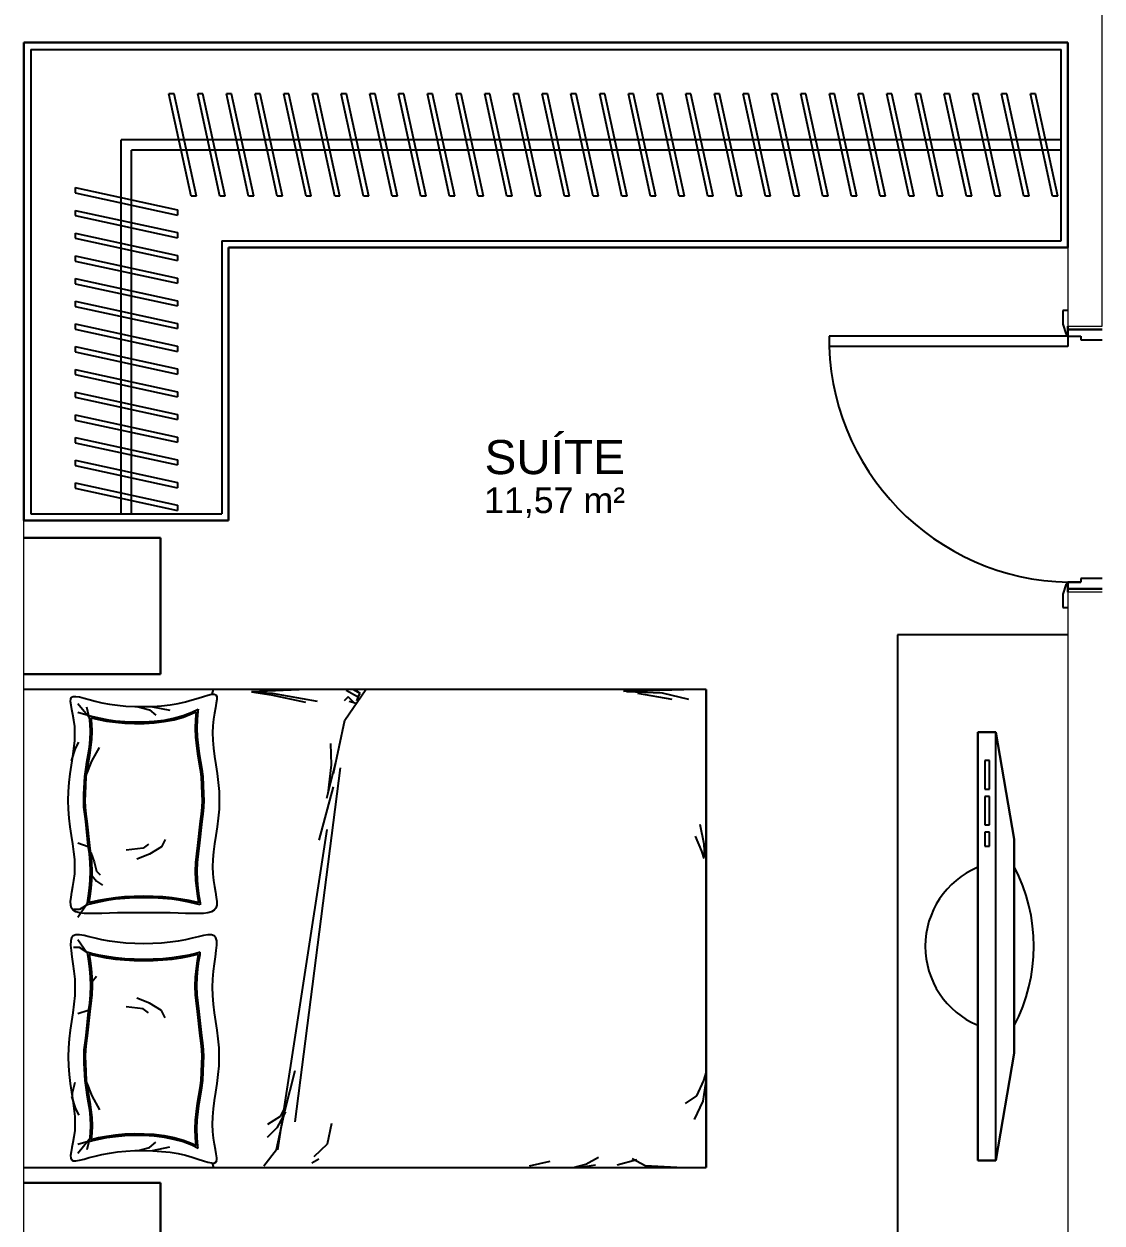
# Model space of a CAD drawing. Header units: centimetres. Extents: x -10.6 to 24.4, y 0 to 16.9.
# Drawn here: x 15.66 to 18.82, y 2.062 to 5.575 of the extents above; entities that cross this region are included whole.
import ezdxf

# ---------------------------------------------------------------- set-up
doc = ezdxf.new("R2010")
doc.units = ezdxf.units.CM
doc.styles.add('Arial', font='arial.ttf', dxfattribs={"height": 7.5})
doc.styles.add('Arial_1', font='arial.ttf', dxfattribs={"height": 10})

msp = doc.modelspace()

# ---------------------------------------------------------------- linework, layer by layer
at = {"lineweight": 20}
for p, q in [((18.82, 4.69), (18.82, 5.62)), ((18.72, 4.92), (18.72, 4.69)), ((18.72, 4.69), (18.82, 4.69)), ((15.66, 1.74), (15.66, 4.12)), ((18.72, 3.91), (18.72, 1.74)), ((18.82, 3.91), (18.72, 3.91))]:
    msp.add_line(p, q, dxfattribs=at)
for p, q in [((15.66, 5.52), (18.72, 5.52)), ((15.66, 4.12), (15.66, 5.52)), ((15.66, 5.52), (15.66, 4.12)), ((18.72, 5.52), (15.66, 5.52)), ((18.72, 5.52), (15.66, 5.52)), ((15.66, 5.52), (15.66, 4.12)), ((18.72, 5.52), (18.72, 4.92)), ((18.72, 4.92), (18.72, 5.52)), ((18.72, 4.92), (18.72, 5.52)), ((15.68, 5.5), (18.7, 5.5)), ((15.68, 5.5), (15.68, 4.14)), ((18.7, 4.94), (18.7, 5.5)), ((16.1, 5.37), (16.085, 5.37)), ((16.15, 5.07), (16.085, 5.37)), ((16.1654, 5.07), (16.1, 5.37)), ((16.1842, 5.37), (16.1692, 5.37)), ((16.2342, 5.07), (16.1692, 5.37)), ((16.2495, 5.07), (16.1842, 5.37)), ((16.2683, 5.37), (16.2533, 5.37)), ((16.3183, 5.07), (16.2533, 5.37)), ((16.3337, 5.07), (16.2683, 5.37)), ((16.3525, 5.37), (16.3375, 5.37)), ((16.4025, 5.07), (16.3375, 5.37)), ((16.4179, 5.07), (16.3525, 5.37)), ((16.4367, 5.37), (16.4217, 5.37)), ((16.4867, 5.07), (16.4217, 5.37)), ((16.502, 5.07), (16.4367, 5.37)), ((16.5208, 5.37), (16.5058, 5.37)), ((16.5708, 5.07), (16.5058, 5.37)), ((16.5862, 5.07), (16.5208, 5.37)), ((16.605, 5.37), (16.59, 5.37)), ((16.655, 5.07), (16.59, 5.37)), ((16.6704, 5.07), (16.605, 5.37)), ((16.6892, 5.37), (16.6742, 5.37)), ((16.7392, 5.07), (16.6742, 5.37)), ((16.7545, 5.07), (16.6892, 5.37)), ((16.7733, 5.37), (16.7583, 5.37)), ((16.8233, 5.07), (16.7583, 5.37)), ((16.8387, 5.07), (16.7733, 5.37)), ((16.8575, 5.37), (16.8425, 5.37)), ((16.9075, 5.07), (16.8425, 5.37)), ((16.9229, 5.07), (16.8575, 5.37)), ((16.9417, 5.37), (16.9267, 5.37)), ((16.9917, 5.07), (16.9267, 5.37)), ((17.007, 5.07), (16.9417, 5.37)), ((17.0258, 5.37), (17.0108, 5.37)), ((17.0758, 5.07), (17.0108, 5.37)), ((17.0912, 5.07), (17.0258, 5.37)), ((17.11, 5.37), (17.095, 5.37)), ((17.16, 5.07), (17.095, 5.37)), ((17.1754, 5.07), (17.11, 5.37)), ((17.1942, 5.37), (17.1792, 5.37)), ((17.2442, 5.07), (17.1792, 5.37)), ((17.2595, 5.07), (17.1942, 5.37)), ((17.2783, 5.37), (17.2633, 5.37)), ((17.3283, 5.07), (17.2633, 5.37)), ((17.3437, 5.07), (17.2783, 5.37)), ((17.3625, 5.37), (17.3475, 5.37)), ((17.4125, 5.07), (17.3475, 5.37)), ((17.4279, 5.07), (17.3625, 5.37)), ((17.4467, 5.37), (17.4317, 5.37)), ((17.4967, 5.07), (17.4317, 5.37)), ((17.512, 5.07), (17.4467, 5.37)), ((17.5308, 5.37), (17.5158, 5.37)), ((17.5808, 5.07), (17.5158, 5.37)), ((17.5962, 5.07), (17.5308, 5.37)), ((17.615, 5.37), (17.6, 5.37)), ((17.665, 5.07), (17.6, 5.37)), ((17.6804, 5.07), (17.615, 5.37)), ((17.6992, 5.37), (17.6842, 5.37)), ((17.7492, 5.07), (17.6842, 5.37)), ((17.7645, 5.07), (17.6992, 5.37)), ((17.7833, 5.37), (17.7683, 5.37)), ((17.8333, 5.07), (17.7683, 5.37)), ((17.8487, 5.07), (17.7833, 5.37)), ((17.8675, 5.37), (17.8525, 5.37)), ((17.9175, 5.07), (17.8525, 5.37)), ((17.9329, 5.07), (17.8675, 5.37)), ((17.9517, 5.37), (17.9367, 5.37)), ((18.0017, 5.07), (17.9367, 5.37)), ((18.017, 5.07), (17.9517, 5.37)), ((18.0358, 5.37), (18.0208, 5.37)), ((18.0858, 5.07), (18.0208, 5.37)), ((18.1012, 5.07), (18.0358, 5.37)), ((18.12, 5.37), (18.105, 5.37)), ((18.17, 5.07), (18.105, 5.37)), ((18.1854, 5.07), (18.12, 5.37)), ((18.2042, 5.37), (18.1892, 5.37)), ((18.2542, 5.07), (18.1892, 5.37)), ((18.2695, 5.07), (18.2042, 5.37)), ((18.2883, 5.37), (18.2733, 5.37)), ((18.3383, 5.07), (18.2733, 5.37)), ((18.3537, 5.07), (18.2883, 5.37)), ((18.3725, 5.37), (18.3575, 5.37)), ((18.4225, 5.07), (18.3575, 5.37)), ((18.4379, 5.07), (18.3725, 5.37)), ((18.4567, 5.37), (18.4417, 5.37)), ((18.5067, 5.07), (18.4417, 5.37)), ((18.522, 5.07), (18.4567, 5.37)), ((18.5408, 5.37), (18.5258, 5.37)), ((18.5908, 5.07), (18.5258, 5.37)), ((18.6062, 5.07), (18.5408, 5.37)), ((18.625, 5.37), (18.61, 5.37)), ((18.675, 5.07), (18.61, 5.37)), ((18.6904, 5.07), (18.625, 5.37)), ((18.7, 5.235), (15.945, 5.235)), ((15.945, 4.14), (15.945, 5.235)), ((15.975, 4.14), (15.975, 5.205)), ((18.7, 5.205), (15.975, 5.205)), ((15.8098, 5.0954), (15.8098, 5.08)), ((15.8098, 5.0954), (16.1098, 5.03)), ((15.8098, 5.08), (16.1098, 5.015)), ((16.1654, 5.07), (16.15, 5.07)), ((16.2495, 5.07), (16.2342, 5.07)), ((16.3337, 5.07), (16.3183, 5.07)), ((16.4179, 5.07), (16.4025, 5.07)), ((16.502, 5.07), (16.4867, 5.07)), ((16.5862, 5.07), (16.5708, 5.07)), ((16.6704, 5.07), (16.655, 5.07)), ((16.7545, 5.07), (16.7392, 5.07)), ((16.8387, 5.07), (16.8233, 5.07)), ((16.9229, 5.07), (16.9075, 5.07)), ((17.007, 5.07), (16.9917, 5.07)), ((17.0912, 5.07), (17.0758, 5.07)), ((17.1754, 5.07), (17.16, 5.07)), ((17.2595, 5.07), (17.2442, 5.07)), ((17.3437, 5.07), (17.3283, 5.07)), ((17.4279, 5.07), (17.4125, 5.07)), ((17.512, 5.07), (17.4967, 5.07)), ((17.5962, 5.07), (17.5808, 5.07)), ((17.6804, 5.07), (17.665, 5.07)), ((17.7645, 5.07), (17.7492, 5.07)), ((17.8487, 5.07), (17.8333, 5.07)), ((17.9329, 5.07), (17.9175, 5.07)), ((18.017, 5.07), (18.0017, 5.07)), ((18.1012, 5.07), (18.0858, 5.07)), ((18.1854, 5.07), (18.17, 5.07)), ((18.2695, 5.07), (18.2542, 5.07)), ((18.3537, 5.07), (18.3383, 5.07)), ((18.4379, 5.07), (18.4225, 5.07)), ((18.522, 5.07), (18.5067, 5.07)), ((18.6062, 5.07), (18.5908, 5.07)), ((18.6904, 5.07), (18.675, 5.07)), ((15.8098, 5.0288), (15.8098, 5.0135)), ((15.8098, 5.0288), (16.1098, 4.9635)), ((16.1098, 5.03), (16.1098, 5.015)), ((15.8098, 5.0135), (16.1098, 4.9485)), ((15.8098, 4.9623), (15.8098, 4.9469)), ((15.8098, 4.9623), (16.1098, 4.8969)), ((16.1098, 4.9635), (16.1098, 4.9485)), ((15.8098, 4.9469), (16.1098, 4.8819)), ((16.24, 4.94), (18.7, 4.94)), ((16.24, 4.94), (16.24, 4.14)), ((18.72, 4.92), (16.26, 4.92)), ((16.26, 4.92), (16.26, 4.12)), ((18.72, 4.92), (16.26, 4.92)), ((16.26, 4.12), (16.26, 4.92)), ((16.26, 4.12), (16.26, 4.92)), ((16.26, 4.92), (18.72, 4.92)), ((15.8098, 4.8957), (15.8098, 4.8804)), ((15.8098, 4.8957), (16.1098, 4.8304)), ((16.1098, 4.8969), (16.1098, 4.8819)), ((15.8098, 4.8804), (16.1098, 4.8154)), ((15.8098, 4.8292), (15.8098, 4.8138)), ((15.8098, 4.8292), (16.1098, 4.7638)), ((15.8098, 4.8138), (16.1098, 4.7488)), ((16.1098, 4.8304), (16.1098, 4.8154)), ((15.8098, 4.7627), (15.8098, 4.7473)), ((15.8098, 4.7627), (16.1098, 4.6973)), ((15.8098, 4.7473), (16.1098, 4.6823)), ((16.1098, 4.7638), (16.1098, 4.7488)), ((18.72, 4.735), (18.705, 4.735)), ((18.705, 4.735), (18.705, 4.695)), ((15.8098, 4.6961), (15.8098, 4.6808)), ((15.8098, 4.6961), (16.1098, 4.6308)), ((15.8098, 4.6808), (16.1098, 4.6158)), ((16.1098, 4.6973), (16.1098, 4.6823)), ((18.705, 4.695), (18.715, 4.665)), ((18.72, 4.665), (18.72, 4.69)), ((18.72, 4.69), (18.72, 4.68)), ((18.72, 4.68), (18.72, 4.66)), ((18.82, 4.68), (18.72, 4.68)), ((18.72, 4.68), (18.82, 4.68)), ((18.02, 4.66), (18.02, 4.63)), ((18.72, 4.66), (18.02, 4.66)), ((18.715, 4.665), (18.72, 4.665)), ((18.72, 4.66), (18.72, 4.63)), ((18.72, 4.66), (18.758, 4.66)), ((18.758, 4.66), (18.758, 4.65)), ((18.758, 4.65), (18.82, 4.65)), ((15.8098, 4.6296), (15.8098, 4.6142)), ((15.8098, 4.6296), (16.1098, 4.5642)), ((15.8098, 4.6142), (16.1098, 4.5492)), ((16.1098, 4.6308), (16.1098, 4.6158)), ((18.72, 4.63), (18.02, 4.63)), ((15.8098, 4.563), (15.8098, 4.5477)), ((15.8098, 4.563), (16.1098, 4.4977)), ((15.8098, 4.5477), (16.1098, 4.4827)), ((16.1098, 4.5642), (16.1098, 4.5492)), ((15.8098, 4.4965), (15.8098, 4.4812)), ((15.8098, 4.4965), (16.1098, 4.4312)), ((16.1098, 4.4977), (16.1098, 4.4827)), ((15.8098, 4.4812), (16.1098, 4.4162)), ((15.8098, 4.43), (15.8098, 4.4146)), ((15.8098, 4.43), (16.1098, 4.3646)), ((16.1098, 4.4312), (16.1098, 4.4162)), ((15.8098, 4.4146), (16.1098, 4.3496)), ((15.8098, 4.3634), (15.8098, 4.3481)), ((15.8098, 4.3634), (16.1098, 4.2981)), ((16.1098, 4.3646), (16.1098, 4.3496)), ((15.8098, 4.3481), (16.1098, 4.2831)), ((15.8098, 4.2969), (15.8098, 4.2815)), ((15.8098, 4.2969), (16.1098, 4.2315)), ((16.1098, 4.2981), (16.1098, 4.2831)), ((15.8098, 4.2815), (16.1098, 4.2165)), ((15.8098, 4.2304), (15.8098, 4.215)), ((15.8098, 4.2304), (16.1098, 4.165)), ((15.8098, 4.215), (16.1098, 4.15)), ((16.1098, 4.2315), (16.1098, 4.2165)), ((16.1098, 4.165), (16.1098, 4.15)), ((16.26, 4.12), (15.66, 4.12)), ((15.66, 4.12), (16.26, 4.12)), ((15.66, 4.12), (16.26, 4.12)), ((15.68, 4.14), (16.24, 4.14)), ((15.66, 4.07), (16.06, 4.07)), ((15.66, 4.07), (16.06, 4.07)), ((16.06, 4.07), (15.66, 4.07)), ((16.06, 4.07), (16.06, 3.67)), ((16.06, 4.07), (16.06, 3.67)), ((16.06, 3.67), (16.06, 4.07)), ((18.715, 3.935), (18.705, 3.905)), ((18.72, 3.935), (18.715, 3.935)), ((18.72, 3.94), (18.72, 3.92)), ((18.758, 3.94), (18.72, 3.94)), ((18.72, 3.91), (18.72, 3.935)), ((18.82, 3.95), (18.758, 3.95)), ((18.758, 3.95), (18.758, 3.94)), ((18.705, 3.905), (18.705, 3.865)), ((18.72, 3.92), (18.82, 3.92)), ((18.72, 3.92), (18.72, 3.91)), ((18.82, 3.92), (18.72, 3.92)), ((18.705, 3.865), (18.72, 3.865)), ((18.72, 3.7853), (18.22, 3.7853)), ((18.22, 3.7853), (18.22, 1.8901)), ((16.06, 3.67), (15.66, 3.67)), ((16.06, 3.67), (15.66, 3.67)), ((15.66, 3.67), (16.06, 3.67)), ((17.66, 3.625), (15.66, 3.625)), ((17.66, 3.625), (15.66, 3.625)), ((17.66, 3.625), (15.66, 3.625)), ((17.66, 3.625), (15.66, 3.625)), ((17.66, 3.625), (15.66, 3.625)), ((16.2121, 3.6117), (16.2156, 3.625)), ((16.4902, 3.625), (16.3267, 3.6183)), ((16.3267, 3.6183), (16.3844, 3.6095)), ((16.3389, 3.6179), (16.3877, 3.6146)), ((16.6003, 3.5355), (16.6618, 3.625)), ((16.6003, 3.5355), (16.6618, 3.625)), ((16.6047, 3.6231), (16.6377, 3.6052)), ((16.6443, 3.614), (16.6242, 3.625)), ((16.6466, 3.614), (16.6319, 3.625)), ((17.4175, 3.6206), (17.5939, 3.625)), ((17.426, 3.6191), (17.5307, 3.6157)), ((17.66, 2.225), (17.66, 3.625)), ((17.66, 2.225), (17.66, 3.625)), ((17.66, 2.225), (17.66, 3.625)), ((17.66, 2.225), (17.66, 3.625)), ((17.66, 3.625), (17.66, 2.225)), ((17.66, 2.225), (17.66, 3.625)), ((15.7968, 3.5897), (15.797, 3.5975)), ((15.7982, 3.5794), (15.7968, 3.5897)), ((15.797, 3.5975), (15.7995, 3.6026)), ((15.7995, 3.6026), (15.8046, 3.6051)), ((15.8046, 3.6051), (15.8125, 3.6052)), ((15.8125, 3.6052), (15.823, 3.6034)), ((15.8514, 3.5431), (15.8183, 3.5834)), ((15.823, 3.6034), (15.836, 3.6001)), ((15.836, 3.6001), (15.8513, 3.596)), ((15.8513, 3.596), (15.8689, 3.5913)), ((15.8689, 3.5913), (15.8886, 3.5867)), ((15.8886, 3.5867), (15.9103, 3.5825)), ((15.9103, 3.5825), (15.9338, 3.5792)), ((16.0882, 3.5804), (16.1117, 3.5842)), ((16.1117, 3.5842), (16.1334, 3.5891)), ((16.1334, 3.5891), (16.1531, 3.5946)), ((16.1531, 3.5946), (16.1707, 3.6001)), ((16.1707, 3.6001), (16.186, 3.6051)), ((16.186, 3.6051), (16.199, 3.6091)), ((16.199, 3.6091), (16.2095, 3.6116)), ((16.2095, 3.6116), (16.2174, 3.6119)), ((16.2174, 3.6119), (16.2225, 3.6096)), ((16.2238, 3.5851), (16.2213, 3.5718)), ((16.2225, 3.6096), (16.225, 3.6043)), ((16.2252, 3.5961), (16.2238, 3.5851)), ((16.225, 3.6043), (16.2252, 3.5961)), ((16.3844, 3.6095), (16.4855, 3.5877)), ((16.3877, 3.6146), (16.5192, 3.591)), ((16.3877, 3.6146), (16.5192, 3.591)), ((16.6101, 3.604), (16.5984, 3.5922)), ((16.6303, 3.5843), (16.6101, 3.604)), ((16.6338, 3.5843), (16.6135, 3.5905)), ((16.6355, 3.592), (16.6443, 3.614)), ((16.6377, 3.6052), (16.6466, 3.614)), ((17.458, 3.6141), (17.5594, 3.5972)), ((17.5307, 3.6157), (17.6082, 3.5972)), ((15.8007, 3.5667), (15.7982, 3.5794)), ((15.8037, 3.552), (15.8007, 3.5667)), ((15.8065, 3.5353), (15.8037, 3.552)), ((15.8485, 3.5489), (15.8183, 3.5575)), ((15.8514, 3.5446), (15.8442, 3.5733)), ((15.851, 3.5487), (15.8578, 3.5469)), ((15.8518, 3.5444), (15.851, 3.5487)), ((15.9338, 3.5792), (15.9587, 3.5769)), ((15.9587, 3.5769), (15.9846, 3.5755)), ((15.9846, 3.5755), (16.011, 3.5752)), ((15.9952, 3.5748), (16.0283, 3.5661)), ((16.011, 3.5752), (16.0374, 3.5758)), ((16.0283, 3.5661), (16.047, 3.5503)), ((16.0369, 3.5748), (16.0872, 3.5647)), ((16.0374, 3.5758), (16.0633, 3.5776)), ((16.0633, 3.5776), (16.0882, 3.5804)), ((16.0988, 3.5414), (16.1262, 3.5491)), ((16.1262, 3.5491), (16.1516, 3.5589)), ((16.1277, 3.5447), (16.1534, 3.5547)), ((16.1516, 3.5589), (16.1708, 3.5681)), ((16.1534, 3.5547), (16.1652, 3.5603)), ((16.1652, 3.5603), (16.163, 3.5379)), ((16.17, 3.5619), (16.1676, 3.5376)), ((16.1708, 3.5681), (16.17, 3.5619)), ((16.2183, 3.5562), (16.2155, 3.5386)), ((16.2213, 3.5718), (16.2183, 3.5562)), ((15.8087, 3.5168), (15.8065, 3.5353)), ((15.8095, 3.4967), (15.8087, 3.5168)), ((15.8543, 3.5242), (15.8518, 3.5444)), ((15.8554, 3.5019), (15.8543, 3.5242)), ((15.8567, 3.5424), (15.878, 3.5374)), ((15.8589, 3.5246), (15.8567, 3.5424)), ((15.8578, 3.5469), (15.879, 3.5419)), ((15.8599, 3.5019), (15.8589, 3.5246)), ((15.878, 3.5374), (15.902, 3.5328)), ((15.879, 3.5419), (15.9028, 3.5373)), ((15.902, 3.5328), (15.9281, 3.5292)), ((15.9028, 3.5373), (15.9286, 3.5337)), ((15.9281, 3.5292), (15.9555, 3.5267)), ((15.9286, 3.5337), (15.9558, 3.5313)), ((15.9555, 3.5267), (15.9839, 3.5256)), ((15.9558, 3.5313), (15.9839, 3.5302)), ((15.9839, 3.5302), (16.0127, 3.5304)), ((15.9839, 3.5256), (16.0128, 3.5259)), ((16.0127, 3.5304), (16.0416, 3.5323)), ((16.0128, 3.5259), (16.0421, 3.5277)), ((16.0416, 3.5323), (16.0705, 3.5358)), ((16.0421, 3.5277), (16.0712, 3.5313)), ((16.0705, 3.5358), (16.0988, 3.5414)), ((16.0712, 3.5313), (16.0999, 3.5369)), ((16.0999, 3.5369), (16.1277, 3.5447)), ((16.163, 3.5379), (16.1621, 3.512)), ((16.1676, 3.5376), (16.1666, 3.512)), ((16.2133, 3.5193), (16.2125, 3.4985)), ((16.2155, 3.5386), (16.2133, 3.5193)), ((16.5673, 3.3792), (16.6003, 3.5355)), ((15.8087, 3.4752), (15.8095, 3.4967)), ((15.8518, 3.4563), (15.8543, 3.479)), ((15.8543, 3.479), (15.8554, 3.5019)), ((15.8563, 3.4557), (15.8589, 3.4786)), ((15.8589, 3.4786), (15.8599, 3.5019)), ((16.1621, 3.512), (16.1631, 3.4858)), ((16.1631, 3.4858), (16.1656, 3.4606)), ((16.1666, 3.512), (16.1676, 3.4862)), ((16.1676, 3.4862), (16.1702, 3.4611)), ((16.2125, 3.4985), (16.2133, 3.4764)), ((18.4555, 3.1045), (18.4555, 3.5005)), ((18.4555, 3.5005), (18.509, 3.5005)), ((18.4555, 3.5005), (18.509, 3.5005)), ((18.4555, 2.246), (18.4555, 3.5005)), ((18.509, 3.5005), (18.4555, 3.5005)), ((18.4555, 3.5005), (18.4555, 2.246)), ((18.509, 3.5005), (18.5624, 3.1869)), ((18.509, 2.246), (18.509, 3.5005)), ((18.509, 3.5005), (18.5624, 3.1869)), ((18.5624, 3.1869), (18.509, 3.5005)), ((15.7996, 3.4166), (15.8111, 3.4526)), ((15.8032, 3.4287), (15.8064, 3.4525)), ((15.8064, 3.4525), (15.8087, 3.4752)), ((15.8111, 3.4526), (15.8212, 3.4713)), ((15.8483, 3.4341), (15.8518, 3.4563)), ((15.8529, 3.4334), (15.8563, 3.4557)), ((15.8586, 3.4152), (15.8816, 3.4555)), ((16.1656, 3.4606), (16.1691, 3.4364)), ((16.1702, 3.4611), (16.1736, 3.4371)), ((16.2133, 3.4764), (16.2156, 3.4532)), ((16.2156, 3.4532), (16.2188, 3.4291)), ((16.5613, 3.4051), (16.5596, 3.4674)), ((15.7995, 3.404), (15.8032, 3.4287)), ((15.841, 3.391), (15.8446, 3.4124)), ((15.8442, 3.3778), (15.8586, 3.4152)), ((15.8446, 3.4124), (15.8483, 3.4341)), ((15.8455, 3.3903), (15.8491, 3.4116)), ((15.8491, 3.4116), (15.8529, 3.4334)), ((16.1691, 3.4364), (16.1765, 3.3911)), ((16.1736, 3.4371), (16.181, 3.3917)), ((16.2188, 3.4291), (16.2225, 3.4043)), ((16.5474, 3.3065), (16.5739, 3.4122)), ((18.4902, 3.4169), (18.4769, 3.4169)), ((18.4769, 3.4169), (18.4769, 3.3332)), ((18.4902, 3.3332), (18.4902, 3.4169)), ((15.7925, 3.3529), (15.7958, 3.3787)), ((15.7958, 3.3787), (15.7995, 3.404)), ((15.838, 3.3702), (15.841, 3.391)), ((15.8425, 3.3697), (15.8455, 3.3903)), ((16.1765, 3.3911), (16.1795, 3.3699)), ((16.181, 3.3917), (16.184, 3.3705)), ((16.2225, 3.4043), (16.2262, 3.3788)), ((16.2262, 3.3788), (16.2295, 3.3529)), ((16.4553, 2.3592), (16.5877, 3.3962)), ((16.5512, 3.321), (16.5613, 3.4051)), ((15.7902, 3.3268), (15.7925, 3.3529)), ((15.8359, 3.3191), (15.838, 3.3702)), ((15.8405, 3.3188), (15.8425, 3.3697)), ((16.1795, 3.3699), (16.1815, 3.3189)), ((16.184, 3.3705), (16.1861, 3.3192)), ((16.2295, 3.3529), (16.2318, 3.3268)), ((16.5254, 3.1843), (16.5673, 3.3406)), ((15.7894, 3.3006), (15.7902, 3.3268)), ((15.8352, 3.2997), (15.8359, 3.3191)), ((15.8398, 3.2997), (15.8405, 3.3188)), ((16.1815, 3.3189), (16.1822, 3.2997)), ((16.1861, 3.3192), (16.1868, 3.2997)), ((16.2318, 3.3268), (16.2326, 3.3006)), ((18.4769, 3.3332), (18.4902, 3.3332)), ((18.4902, 3.3123), (18.4769, 3.3123)), ((18.4769, 3.3123), (18.4769, 3.2287)), ((18.4902, 3.2287), (18.4902, 3.3123)), ((15.7902, 3.2745), (15.7894, 3.3006)), ((15.7925, 3.2485), (15.7902, 3.2745)), ((15.8359, 3.2802), (15.8352, 3.2997)), ((15.838, 3.2599), (15.8359, 3.2802)), ((15.8405, 3.2805), (15.8398, 3.2997)), ((15.8425, 3.2604), (15.8405, 3.2805)), ((16.1815, 3.2805), (16.1795, 3.2604)), ((16.1822, 3.2997), (16.1815, 3.2805)), ((16.1861, 3.2802), (16.184, 3.2599)), ((16.1868, 3.2997), (16.1861, 3.2802)), ((16.2318, 3.2745), (16.2295, 3.2485)), ((16.2326, 3.3006), (16.2318, 3.2745)), ((15.7958, 3.223), (15.7925, 3.2485)), ((15.841, 3.2386), (15.838, 3.2599)), ((15.8484, 3.1677), (15.841, 3.2386)), ((15.8455, 3.2393), (15.8425, 3.2604)), ((15.8529, 3.1684), (15.8455, 3.2393)), ((16.1765, 3.2393), (16.1691, 3.1684)), ((16.181, 3.2386), (16.1736, 3.1677)), ((16.1795, 3.2604), (16.1765, 3.2393)), ((16.184, 3.2599), (16.181, 3.2386)), ((16.2295, 3.2485), (16.2262, 3.223)), ((15.7995, 3.1979), (15.7958, 3.223)), ((15.8032, 3.1735), (15.7995, 3.1979)), ((16.2225, 3.1979), (16.2188, 3.1735)), ((16.2262, 3.223), (16.2225, 3.1979)), ((16.4043, 2.2764), (16.549, 3.2149)), ((17.6537, 3.1722), (17.6419, 3.2294)), ((18.4769, 3.2287), (18.4902, 3.2287)), ((18.4902, 3.2078), (18.4769, 3.2078)), ((18.4769, 3.2078), (18.4769, 3.166)), ((18.4902, 3.166), (18.4902, 3.2078)), ((15.8064, 3.1499), (15.8032, 3.1735)), ((15.8485, 3.1646), (15.8183, 3.1747)), ((15.8518, 3.1437), (15.8484, 3.1677)), ((15.8564, 3.1442), (15.8529, 3.1684)), ((16.0254, 3.1718), (16.0096, 3.1603)), ((16.0628, 3.1646), (16.0283, 3.1431)), ((16.0743, 3.1862), (16.0628, 3.1646)), ((16.1691, 3.1684), (16.1656, 3.1442)), ((16.1736, 3.1677), (16.1702, 3.1437)), ((16.2188, 3.1735), (16.2156, 3.1499)), ((17.6469, 3.152), (17.6284, 3.1958)), ((17.6554, 3.1352), (17.6537, 3.1722)), ((18.4769, 3.166), (18.4902, 3.166)), ((18.5624, 3.1869), (18.5624, 3.1065)), ((18.5624, 3.1869), (18.5624, 2.5596)), ((18.5624, 2.5596), (18.5624, 3.1869)), ((15.8087, 3.1271), (15.8064, 3.1499)), ((15.8095, 3.1054), (15.8087, 3.1271)), ((15.8544, 3.1187), (15.8518, 3.1437)), ((15.8557, 3.1474), (15.8657, 3.1201)), ((15.8589, 3.119), (15.8564, 3.1442)), ((16.0096, 3.1603), (15.9592, 3.1546)), ((16.0283, 3.1431), (15.9909, 3.1287)), ((16.1656, 3.1442), (16.1631, 3.119)), ((16.1702, 3.1437), (16.1676, 3.1187)), ((16.2133, 3.1271), (16.2125, 3.1054)), ((16.2156, 3.1499), (16.2133, 3.1271)), ((17.6537, 3.1301), (17.6469, 3.152)), ((15.8087, 3.0849), (15.8095, 3.1054)), ((15.8554, 3.0928), (15.8544, 3.1187)), ((15.8544, 3.0672), (15.8554, 3.0928)), ((15.8599, 3.0929), (15.8589, 3.119)), ((15.859, 3.0669), (15.8599, 3.0929)), ((15.8657, 3.1201), (15.8729, 3.0928)), ((15.8729, 3.0928), (15.883, 3.0827)), ((16.1631, 3.119), (16.1621, 3.0929)), ((16.1621, 3.0929), (16.163, 3.0669)), ((16.1676, 3.1187), (16.1666, 3.0928)), ((16.1666, 3.0928), (16.1676, 3.0672)), ((16.2125, 3.1054), (16.2133, 3.0849)), ((15.8037, 3.0479), (15.8065, 3.0657)), ((15.8065, 3.0657), (15.8087, 3.0849)), ((15.852, 3.0429), (15.8544, 3.0672)), ((15.8566, 3.0423), (15.859, 3.0669)), ((15.86, 3.0798), (15.8729, 3.064)), ((15.8729, 3.064), (15.8902, 3.0525)), ((16.163, 3.0669), (16.1654, 3.0423)), ((16.1676, 3.0672), (16.17, 3.0429)), ((16.2133, 3.0849), (16.2155, 3.0657)), ((16.2155, 3.0657), (16.2183, 3.0479)), ((15.7982, 3.0172), (15.8007, 3.0317)), ((15.8007, 3.0317), (15.8037, 3.0479)), ((15.849, 3.0205), (15.852, 3.0429)), ((15.8536, 3.0199), (15.8566, 3.0423)), ((16.1654, 3.0423), (16.1684, 3.0199)), ((16.17, 3.0429), (16.173, 3.0205)), ((16.2183, 3.0479), (16.2213, 3.0317)), ((16.2213, 3.0317), (16.2238, 3.0172)), ((15.7968, 3.0045), (15.7982, 3.0172)), ((15.797, 2.9938), (15.7968, 3.0045)), ((15.7995, 2.9851), (15.797, 2.9938)), ((15.8442, 2.9965), (15.8183, 2.9577)), ((15.8456, 2.995), (15.8226, 2.9807)), ((15.8452, 2.9946), (15.846, 3.0006)), ((15.8584, 2.9978), (15.8452, 2.9946)), ((15.846, 3.0006), (15.849, 3.0205)), ((15.8507, 3.0006), (15.8536, 3.0199)), ((15.8573, 3.0022), (15.8507, 3.0006)), ((15.8782, 3.007), (15.8573, 3.0022)), ((15.8792, 3.0025), (15.8584, 2.9978)), ((15.902, 3.0116), (15.8782, 3.007)), ((15.9028, 3.0071), (15.8792, 3.0025)), ((15.9279, 3.0152), (15.902, 3.0116)), ((15.9285, 3.0107), (15.9028, 3.0071)), ((15.955, 3.0178), (15.9279, 3.0152)), ((15.9553, 3.0132), (15.9285, 3.0107)), ((15.9828, 3.0193), (15.955, 3.0178)), ((15.983, 3.0147), (15.9553, 3.0132)), ((16.011, 3.0198), (15.9828, 3.0193)), ((16.011, 3.0152), (15.983, 3.0147)), ((16.0392, 3.0193), (16.011, 3.0198)), ((16.039, 3.0147), (16.011, 3.0152)), ((16.0667, 3.0132), (16.039, 3.0147)), ((16.067, 3.0178), (16.0392, 3.0193)), ((16.0935, 3.0107), (16.0667, 3.0132)), ((16.0941, 3.0152), (16.067, 3.0178)), ((16.1192, 3.0071), (16.0935, 3.0107)), ((16.12, 3.0116), (16.0941, 3.0152)), ((16.1428, 3.0025), (16.1192, 3.0071)), ((16.1438, 3.007), (16.12, 3.0116)), ((16.1636, 2.9978), (16.1428, 3.0025)), ((16.1647, 3.0022), (16.1438, 3.007)), ((16.1768, 2.9946), (16.1636, 2.9978)), ((16.1713, 3.0006), (16.1647, 3.0022)), ((16.1684, 3.0199), (16.1713, 3.0006)), ((16.173, 3.0205), (16.176, 3.0006)), ((16.176, 3.0006), (16.1768, 2.9946)), ((16.225, 2.9938), (16.2225, 2.9851)), ((16.2238, 3.0172), (16.2252, 3.0045)), ((16.2252, 3.0045), (16.225, 2.9938)), ((15.8046, 2.9786), (15.7995, 2.9851)), ((15.8125, 2.9741), (15.8046, 2.9786)), ((15.8226, 2.9807), (15.8053, 2.9807)), ((15.823, 2.9711), (15.8125, 2.9741)), ((15.836, 2.9695), (15.823, 2.9711)), ((15.8513, 2.9689), (15.836, 2.9695)), ((15.8689, 2.969), (15.8513, 2.9689)), ((15.8886, 2.9695), (15.8689, 2.969)), ((15.9103, 2.9702), (15.8886, 2.9695)), ((15.9338, 2.9708), (15.9103, 2.9702)), ((15.9587, 2.9712), (15.9338, 2.9708)), ((15.9846, 2.9714), (15.9587, 2.9712)), ((16.011, 2.9715), (15.9846, 2.9714)), ((16.0374, 2.9714), (16.011, 2.9715)), ((16.0633, 2.9712), (16.0374, 2.9714)), ((16.0882, 2.9708), (16.0633, 2.9712)), ((16.1117, 2.9702), (16.0882, 2.9708)), ((16.1334, 2.9695), (16.1117, 2.9702)), ((16.1531, 2.969), (16.1334, 2.9695)), ((16.1707, 2.9689), (16.1531, 2.969)), ((16.186, 2.9695), (16.1707, 2.9689)), ((16.199, 2.9711), (16.186, 2.9695)), ((16.2095, 2.9741), (16.199, 2.9711)), ((16.2174, 2.9786), (16.2095, 2.9741)), ((16.2225, 2.9851), (16.2174, 2.9786)), ((15.797, 2.8888), (15.7968, 2.8761)), ((15.7995, 2.8982), (15.797, 2.8888)), ((15.8046, 2.904), (15.7995, 2.8982)), ((15.8125, 2.9065), (15.8046, 2.904)), ((15.823, 2.9065), (15.8125, 2.9065)), ((15.8442, 2.8535), (15.8183, 2.8923)), ((15.836, 2.9045), (15.823, 2.9065)), ((15.8513, 2.9011), (15.836, 2.9045)), ((15.8689, 2.8968), (15.8513, 2.9011)), ((15.8886, 2.8923), (15.8689, 2.8968)), ((15.9103, 2.8881), (15.8886, 2.8923)), ((15.9338, 2.8848), (15.9103, 2.8881)), ((15.9587, 2.8825), (15.9338, 2.8848)), ((15.9846, 2.881), (15.9587, 2.8825)), ((16.011, 2.8806), (15.9846, 2.881)), ((16.0374, 2.881), (16.011, 2.8806)), ((16.0633, 2.8825), (16.0374, 2.881)), ((16.0882, 2.8848), (16.0633, 2.8825)), ((16.1117, 2.8881), (16.0882, 2.8848)), ((16.1334, 2.8923), (16.1117, 2.8881)), ((16.1531, 2.8968), (16.1334, 2.8923)), ((16.1707, 2.9011), (16.1531, 2.8968)), ((16.186, 2.9045), (16.1707, 2.9011)), ((16.199, 2.9065), (16.186, 2.9045)), ((16.2095, 2.9065), (16.199, 2.9065)), ((16.2174, 2.904), (16.2095, 2.9065)), ((16.2225, 2.8982), (16.2174, 2.904)), ((16.225, 2.8888), (16.2225, 2.8982)), ((16.2252, 2.8761), (16.225, 2.8888)), ((15.7968, 2.8761), (15.7982, 2.8604)), ((15.7982, 2.8604), (15.8007, 2.8423)), ((15.8226, 2.8693), (15.8053, 2.8693)), ((15.8456, 2.855), (15.8226, 2.8693)), ((15.8452, 2.8554), (15.846, 2.8494)), ((15.8584, 2.8522), (15.8452, 2.8554)), ((15.846, 2.8494), (15.849, 2.8295)), ((15.8507, 2.8494), (15.8536, 2.8301)), ((15.8573, 2.8478), (15.8507, 2.8494)), ((15.8782, 2.843), (15.8573, 2.8478)), ((15.8792, 2.8475), (15.8584, 2.8522)), ((15.9028, 2.8429), (15.8792, 2.8475)), ((16.1428, 2.8475), (16.1192, 2.8429)), ((16.1636, 2.8522), (16.1428, 2.8475)), ((16.1647, 2.8478), (16.1438, 2.843)), ((16.1768, 2.8554), (16.1636, 2.8522)), ((16.1713, 2.8494), (16.1647, 2.8478)), ((16.1684, 2.8301), (16.1713, 2.8494)), ((16.173, 2.8295), (16.176, 2.8494)), ((16.176, 2.8494), (16.1768, 2.8554)), ((16.2213, 2.8423), (16.2238, 2.8604)), ((16.2238, 2.8604), (16.2252, 2.8761)), ((15.8007, 2.8423), (15.8037, 2.822)), ((15.8037, 2.822), (15.8065, 2.8001)), ((15.849, 2.8295), (15.852, 2.8071)), ((15.8536, 2.8301), (15.8566, 2.8077)), ((15.902, 2.8384), (15.8782, 2.843)), ((15.9279, 2.8348), (15.902, 2.8384)), ((15.9285, 2.8393), (15.9028, 2.8429)), ((15.955, 2.8322), (15.9279, 2.8348)), ((15.9553, 2.8368), (15.9285, 2.8393)), ((15.9828, 2.8307), (15.955, 2.8322)), ((15.983, 2.8353), (15.9553, 2.8368)), ((16.011, 2.8302), (15.9828, 2.8307)), ((16.011, 2.8348), (15.983, 2.8353)), ((16.039, 2.8353), (16.011, 2.8348)), ((16.0392, 2.8307), (16.011, 2.8302)), ((16.0667, 2.8368), (16.039, 2.8353)), ((16.067, 2.8322), (16.0392, 2.8307)), ((16.0935, 2.8393), (16.0667, 2.8368)), ((16.0941, 2.8348), (16.067, 2.8322)), ((16.1192, 2.8429), (16.0935, 2.8393)), ((16.12, 2.8384), (16.0941, 2.8348)), ((16.1438, 2.843), (16.12, 2.8384)), ((16.1654, 2.8077), (16.1684, 2.8301)), ((16.17, 2.8071), (16.173, 2.8295)), ((16.2155, 2.8001), (16.2183, 2.822)), ((16.2183, 2.822), (16.2213, 2.8423)), ((15.8065, 2.8001), (15.8087, 2.7769)), ((15.8087, 2.7769), (15.8095, 2.7529)), ((15.852, 2.8071), (15.8544, 2.7828)), ((15.8544, 2.7828), (15.8554, 2.7572)), ((15.8566, 2.8077), (15.859, 2.7831)), ((15.859, 2.7831), (15.8599, 2.7571)), ((15.86, 2.7702), (15.8729, 2.786)), ((16.1621, 2.7571), (16.163, 2.7831)), ((16.163, 2.7831), (16.1654, 2.8077)), ((16.1666, 2.7572), (16.1676, 2.7828)), ((16.1676, 2.7828), (16.17, 2.8071)), ((16.2125, 2.7529), (16.2133, 2.7769)), ((16.2133, 2.7769), (16.2155, 2.8001)), ((15.8095, 2.7529), (15.8087, 2.7285)), ((15.8554, 2.7572), (15.8544, 2.7313)), ((15.8599, 2.7571), (15.8589, 2.731)), ((16.1631, 2.731), (16.1621, 2.7571)), ((16.1676, 2.7313), (16.1666, 2.7572)), ((16.2133, 2.7285), (16.2125, 2.7529)), ((15.8087, 2.7285), (15.8064, 2.7036)), ((15.8518, 2.7063), (15.8484, 2.6823)), ((15.8544, 2.7313), (15.8518, 2.7063)), ((15.8564, 2.7058), (15.8529, 2.6816)), ((15.8589, 2.731), (15.8564, 2.7058)), ((16.0283, 2.7069), (15.9909, 2.7213)), ((16.0283, 2.7069), (15.9909, 2.7213)), ((16.0628, 2.6854), (16.0283, 2.7069)), ((16.0628, 2.6854), (16.0283, 2.7069)), ((16.1656, 2.7058), (16.1631, 2.731)), ((16.1691, 2.6816), (16.1656, 2.7058)), ((16.1702, 2.7063), (16.1676, 2.7313)), ((16.1736, 2.6823), (16.1702, 2.7063)), ((16.2156, 2.7036), (16.2133, 2.7285)), ((15.8032, 2.6785), (15.7995, 2.6531)), ((15.8064, 2.7036), (15.8032, 2.6785)), ((15.8485, 2.6854), (15.8183, 2.6753)), ((15.8484, 2.6823), (15.841, 2.6114)), ((15.8529, 2.6816), (15.8455, 2.6107)), ((16.0096, 2.6897), (15.9592, 2.6954)), ((16.0096, 2.6897), (15.9592, 2.6954)), ((16.0254, 2.6782), (16.0096, 2.6897)), ((16.0254, 2.6782), (16.0096, 2.6897)), ((16.0743, 2.6638), (16.0628, 2.6854)), ((16.0743, 2.6638), (16.0628, 2.6854)), ((16.1765, 2.6107), (16.1691, 2.6816)), ((16.181, 2.6114), (16.1736, 2.6823)), ((16.2188, 2.6785), (16.2156, 2.7036)), ((16.2225, 2.6531), (16.2188, 2.6785)), ((15.7995, 2.6531), (15.7958, 2.6274)), ((16.2262, 2.6274), (16.2225, 2.6531)), ((18.4555, 2.246), (18.4555, 2.6419)), ((18.5624, 2.64), (18.5624, 2.5596)), ((15.7925, 2.6016), (15.7902, 2.5756)), ((15.7958, 2.6274), (15.7925, 2.6016)), ((15.841, 2.6114), (15.838, 2.5901)), ((15.8455, 2.6107), (15.8425, 2.5896)), ((16.1795, 2.5896), (16.1765, 2.6107)), ((16.184, 2.5901), (16.181, 2.6114)), ((16.2295, 2.6016), (16.2262, 2.6274)), ((16.2318, 2.5756), (16.2295, 2.6016)), ((15.7902, 2.5756), (15.7894, 2.5494)), ((15.8359, 2.5698), (15.8352, 2.5503)), ((15.838, 2.5901), (15.8359, 2.5698)), ((15.8405, 2.5695), (15.8398, 2.5503)), ((15.8425, 2.5896), (15.8405, 2.5695)), ((16.1815, 2.5695), (16.1795, 2.5896)), ((16.1822, 2.5503), (16.1815, 2.5695)), ((16.1861, 2.5698), (16.184, 2.5901)), ((16.1868, 2.5503), (16.1861, 2.5698)), ((16.2326, 2.5494), (16.2318, 2.5756)), ((15.7894, 2.5494), (15.7902, 2.5232)), ((15.8352, 2.5503), (15.8359, 2.5309)), ((15.8359, 2.5309), (15.838, 2.4798)), ((15.8398, 2.5503), (15.8405, 2.5312)), ((15.8405, 2.5312), (15.8425, 2.4803)), ((16.1795, 2.4801), (16.1815, 2.5311)), ((16.1815, 2.5311), (16.1822, 2.5503)), ((16.184, 2.4795), (16.1861, 2.5308)), ((16.1861, 2.5308), (16.1868, 2.5503)), ((16.2318, 2.5232), (16.2326, 2.5494)), ((18.5624, 2.5596), (18.509, 2.246)), ((18.5624, 2.5596), (18.509, 2.246)), ((18.509, 2.246), (18.5624, 2.5596)), ((15.7902, 2.5232), (15.7925, 2.4971)), ((15.7925, 2.4971), (15.7958, 2.4713)), ((16.2262, 2.4712), (16.2295, 2.4971)), ((16.2295, 2.4971), (16.2318, 2.5232)), ((16.4245, 2.3903), (16.4553, 2.5092)), ((17.66, 2.5053), (17.6516, 2.48)), ((15.7958, 2.4713), (15.7995, 2.446)), ((15.8025, 2.4434), (15.8097, 2.475)), ((15.838, 2.4798), (15.841, 2.459)), ((15.841, 2.459), (15.8446, 2.4376)), ((15.8425, 2.4803), (15.8455, 2.4597)), ((15.8442, 2.4722), (15.8586, 2.4348)), ((15.8455, 2.4597), (15.8491, 2.4384)), ((16.1691, 2.4136), (16.1765, 2.4589)), ((16.1765, 2.4589), (16.1795, 2.4801)), ((16.181, 2.4583), (16.184, 2.4795)), ((16.2225, 2.4457), (16.2262, 2.4712)), ((17.6516, 2.48), (17.6314, 2.4346)), ((17.6583, 2.4784), (17.6499, 2.4194)), ((15.7995, 2.446), (15.8032, 2.4213)), ((15.7996, 2.4334), (15.8111, 2.3974)), ((15.8025, 2.4348), (15.8025, 2.4434)), ((15.8446, 2.4376), (15.8483, 2.4159)), ((15.8491, 2.4384), (15.8529, 2.4166)), ((15.8586, 2.4348), (15.8816, 2.3945)), ((16.1736, 2.4129), (16.181, 2.4583)), ((16.2188, 2.4209), (16.2225, 2.4457)), ((17.6314, 2.4346), (17.5977, 2.4127)), ((15.8032, 2.4213), (15.8064, 2.3975)), ((15.8064, 2.3975), (15.8087, 2.3748)), ((15.8111, 2.3974), (15.8212, 2.3787)), ((15.8483, 2.4159), (15.8518, 2.3937)), ((15.8518, 2.3937), (15.8543, 2.371)), ((15.8529, 2.4166), (15.8563, 2.3943)), ((15.8563, 2.3943), (15.8589, 2.3714)), ((16.1631, 2.3642), (16.1656, 2.3894)), ((16.1656, 2.3894), (16.1691, 2.4136)), ((16.1676, 2.3638), (16.1702, 2.3889)), ((16.1702, 2.3889), (16.1736, 2.4129)), ((16.2133, 2.3736), (16.2156, 2.3968)), ((16.2156, 2.3968), (16.2188, 2.4209)), ((16.4003, 2.278), (16.4245, 2.3903)), ((16.4265, 2.3884), (16.4012, 2.3412)), ((16.4298, 2.4119), (16.4113, 2.3749)), ((17.6499, 2.4194), (17.6246, 2.3656)), ((15.8087, 2.3748), (15.8095, 2.3533)), ((15.8095, 2.3533), (15.8087, 2.3332)), ((15.8543, 2.371), (15.8554, 2.3481)), ((15.8589, 2.3714), (15.8599, 2.3481)), ((16.1621, 2.338), (16.1631, 2.3642)), ((16.1666, 2.338), (16.1676, 2.3638)), ((16.2125, 2.3515), (16.2133, 2.3736)), ((16.4113, 2.3749), (16.3743, 2.3513)), ((16.5494, 2.2941), (16.5629, 2.3547)), ((15.8087, 2.3332), (15.8065, 2.3147)), ((15.8543, 2.3258), (15.8518, 2.3056)), ((15.8554, 2.3481), (15.8543, 2.3258)), ((15.8589, 2.3254), (15.8567, 2.3076)), ((15.8599, 2.3481), (15.8589, 2.3254)), ((15.902, 2.3172), (15.9281, 2.3208)), ((15.9281, 2.3208), (15.9555, 2.3233)), ((15.9286, 2.3163), (15.9558, 2.3187)), ((15.9555, 2.3233), (15.9839, 2.3244)), ((15.9558, 2.3187), (15.9839, 2.3198)), ((15.9839, 2.3244), (16.0128, 2.3241)), ((15.9839, 2.3198), (16.0127, 2.3196)), ((16.0127, 2.3196), (16.0416, 2.3177)), ((16.0128, 2.3241), (16.0421, 2.3223)), ((16.0421, 2.3223), (16.0712, 2.3187)), ((16.0712, 2.3187), (16.0999, 2.3131)), ((16.163, 2.3121), (16.1621, 2.338)), ((16.1676, 2.3124), (16.1666, 2.338)), ((16.2133, 2.3307), (16.2125, 2.3515)), ((16.2155, 2.3114), (16.2133, 2.3307)), ((16.4012, 2.3412), (16.3726, 2.3126)), ((15.8007, 2.2833), (15.7982, 2.2706)), ((15.8037, 2.298), (15.8007, 2.2833)), ((15.8065, 2.3147), (15.8037, 2.298)), ((15.8514, 2.3069), (15.8183, 2.2666)), ((15.8485, 2.3011), (15.8183, 2.2925)), ((15.8514, 2.3054), (15.8442, 2.2767)), ((15.8518, 2.3056), (15.851, 2.3013)), ((15.851, 2.3013), (15.8578, 2.3031)), ((15.8567, 2.3076), (15.878, 2.3126)), ((15.8578, 2.3031), (15.879, 2.3081)), ((15.878, 2.3126), (15.902, 2.3172)), ((15.879, 2.3081), (15.9028, 2.3127)), ((15.9028, 2.3127), (15.9286, 2.3163)), ((15.9952, 2.2752), (16.0283, 2.2839)), ((16.0283, 2.2839), (16.047, 2.2997)), ((16.0369, 2.2752), (16.0872, 2.2853)), ((16.0416, 2.3177), (16.0705, 2.3142)), ((16.0705, 2.3142), (16.0988, 2.3086)), ((16.0988, 2.3086), (16.1262, 2.3009)), ((16.0999, 2.3131), (16.1277, 2.3053)), ((16.1262, 2.3009), (16.1516, 2.2911)), ((16.1277, 2.3053), (16.1534, 2.2953)), ((16.1516, 2.2911), (16.1708, 2.2819)), ((16.1534, 2.2953), (16.1652, 2.2897)), ((16.1652, 2.2897), (16.163, 2.3121)), ((16.17, 2.2881), (16.1676, 2.3124)), ((16.1708, 2.2819), (16.17, 2.2881)), ((16.2183, 2.2938), (16.2155, 2.3114)), ((16.2213, 2.2782), (16.2183, 2.2938)), ((16.5107, 2.2571), (16.5494, 2.2941)), ((15.7982, 2.2706), (15.7968, 2.2603)), ((15.7968, 2.2603), (15.797, 2.2525)), ((15.797, 2.2525), (15.7995, 2.2474)), ((15.823, 2.2466), (15.836, 2.2499)), ((15.836, 2.2499), (15.8513, 2.254)), ((15.8513, 2.254), (15.8689, 2.2587)), ((15.8689, 2.2587), (15.8886, 2.2633)), ((15.8886, 2.2633), (15.9103, 2.2675)), ((15.9103, 2.2675), (15.9338, 2.2708)), ((15.9338, 2.2708), (15.9587, 2.2731)), ((15.9587, 2.2731), (15.9846, 2.2745)), ((15.9846, 2.2745), (16.011, 2.2748)), ((16.011, 2.2748), (16.0374, 2.2742)), ((16.0374, 2.2742), (16.0633, 2.2724)), ((16.0633, 2.2724), (16.0882, 2.2696)), ((16.0882, 2.2696), (16.1117, 2.2658)), ((16.1117, 2.2658), (16.1334, 2.2609)), ((16.1334, 2.2609), (16.1531, 2.2554)), ((16.1531, 2.2554), (16.1707, 2.2499)), ((16.1707, 2.2499), (16.186, 2.2449)), ((16.2238, 2.2649), (16.2213, 2.2782)), ((16.2252, 2.2539), (16.2238, 2.2649)), ((16.225, 2.2457), (16.2252, 2.2539)), ((16.3634, 2.2296), (16.4003, 2.278)), ((16.5039, 2.2386), (16.5241, 2.2504)), ((17.3068, 2.2351), (17.3439, 2.2553)), ((17.399, 2.2334), (17.4563, 2.2486)), ((17.4812, 2.23), (17.4425, 2.2502)), ((15.66, 2.225), (17.66, 2.225)), ((15.66, 2.225), (17.66, 2.225)), ((15.66, 2.225), (17.66, 2.225)), ((15.66, 2.225), (17.66, 2.225)), ((15.66, 2.225), (17.66, 2.225)), ((15.7995, 2.2474), (15.8046, 2.2449)), ((15.8046, 2.2449), (15.8125, 2.2448)), ((15.8125, 2.2448), (15.823, 2.2466)), ((16.186, 2.2449), (16.199, 2.2409)), ((16.199, 2.2409), (16.2095, 2.2384)), ((16.2095, 2.2384), (16.2174, 2.2381)), ((16.2121, 2.2383), (16.2156, 2.225)), ((16.2174, 2.2381), (16.2225, 2.2404)), ((16.2225, 2.2404), (16.225, 2.2457)), ((17.1418, 2.23), (17.2024, 2.2435)), ((17.2698, 2.225), (17.3068, 2.2351)), ((17.2849, 2.225), (17.3354, 2.2334)), ((17.5741, 2.225), (17.4812, 2.23)), ((18.509, 2.246), (18.4555, 2.246)), ((18.509, 2.246), (18.4555, 2.246)), ((18.4555, 2.246), (18.509, 2.246)), ((15.66, 2.18), (16.06, 2.18)), ((15.66, 2.18), (16.06, 2.18)), ((16.06, 2.18), (15.66, 2.18)), ((16.06, 2.18), (16.06, 1.78)), ((16.06, 2.18), (16.06, 1.78)), ((16.06, 1.78), (16.06, 2.18))]:
    msp.add_line(p, q)
for centre, radius, start, end in [((18.7346, 4.6546), 0.715, 181.973, 271.8774), ((18.5527, 2.8732), 0.2509, 112.8009, 247.1991), ((18.5527, 2.8732), 0.2509, 112.8009, 247.1991), ((18.1181, 2.8732), 0.5018, 332.301, 27.699), ((18.1181, 2.8732), 0.5018, 332.301, 27.699)]:
    msp.add_arc(centre, radius, start, end)

# ---------------------------------------------------------------- texts
at = {"attachment_point": 1}
for s, insert, char_height, width, style in [('SUÍTE', (17.0101, 4.3561), 0.1, 0.509072, 'Arial_1'), ('11,57 m²', (17.0086, 4.217), 0.075, 0.51308, 'Arial')]:
    msp.add_mtext(s, dxfattribs=dict(at, insert=insert, char_height=char_height, width=width, style=style))

doc.saveas('drawing.dxf')
